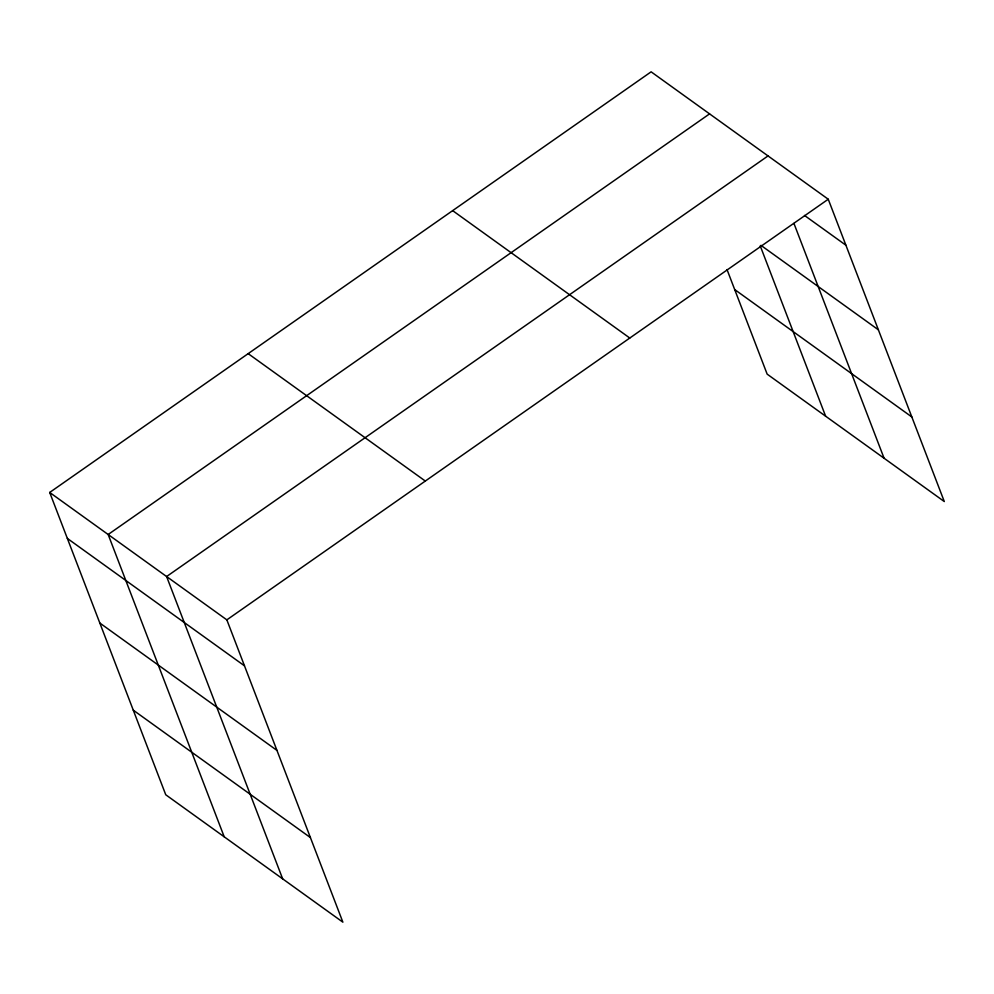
<?xml version="1.0" encoding="UTF-8"?>
<svg xmlns="http://www.w3.org/2000/svg" width="994" height="994" viewBox="0 0 994 994"><rect width="100%" height="100%" fill="white"/><g stroke="black" fill="none" stroke-linecap="round" stroke-linejoin="round"><path stroke-width="1.49" d="M49.7 492.452L226.843 619.858L342.88 922.171L165.75 794.765L49.7 492.452L651.12 71.829L828.25 199.235L944.3 501.548L767.157 374.142L727.012 269.548M709.567 113.875L108.16 534.499L224.209 836.811M768.027 155.921L166.607 576.532L282.656 878.858M226.843 619.858L828.25 199.235M804.494 215.437L845.906 245.22M760.932 245.344L878.373 329.809M734.69 289.552L911.833 416.958M452.643 210.629L629.786 338.035M248.165 353.64L425.308 481.046M67.356 538.425L244.487 665.831M99.822 623.027L276.966 750.42M133.283 710.176L310.414 837.582M793.933 223.401L884.076 458.234M760.236 245.878L825.616 416.188"/></g></svg>
